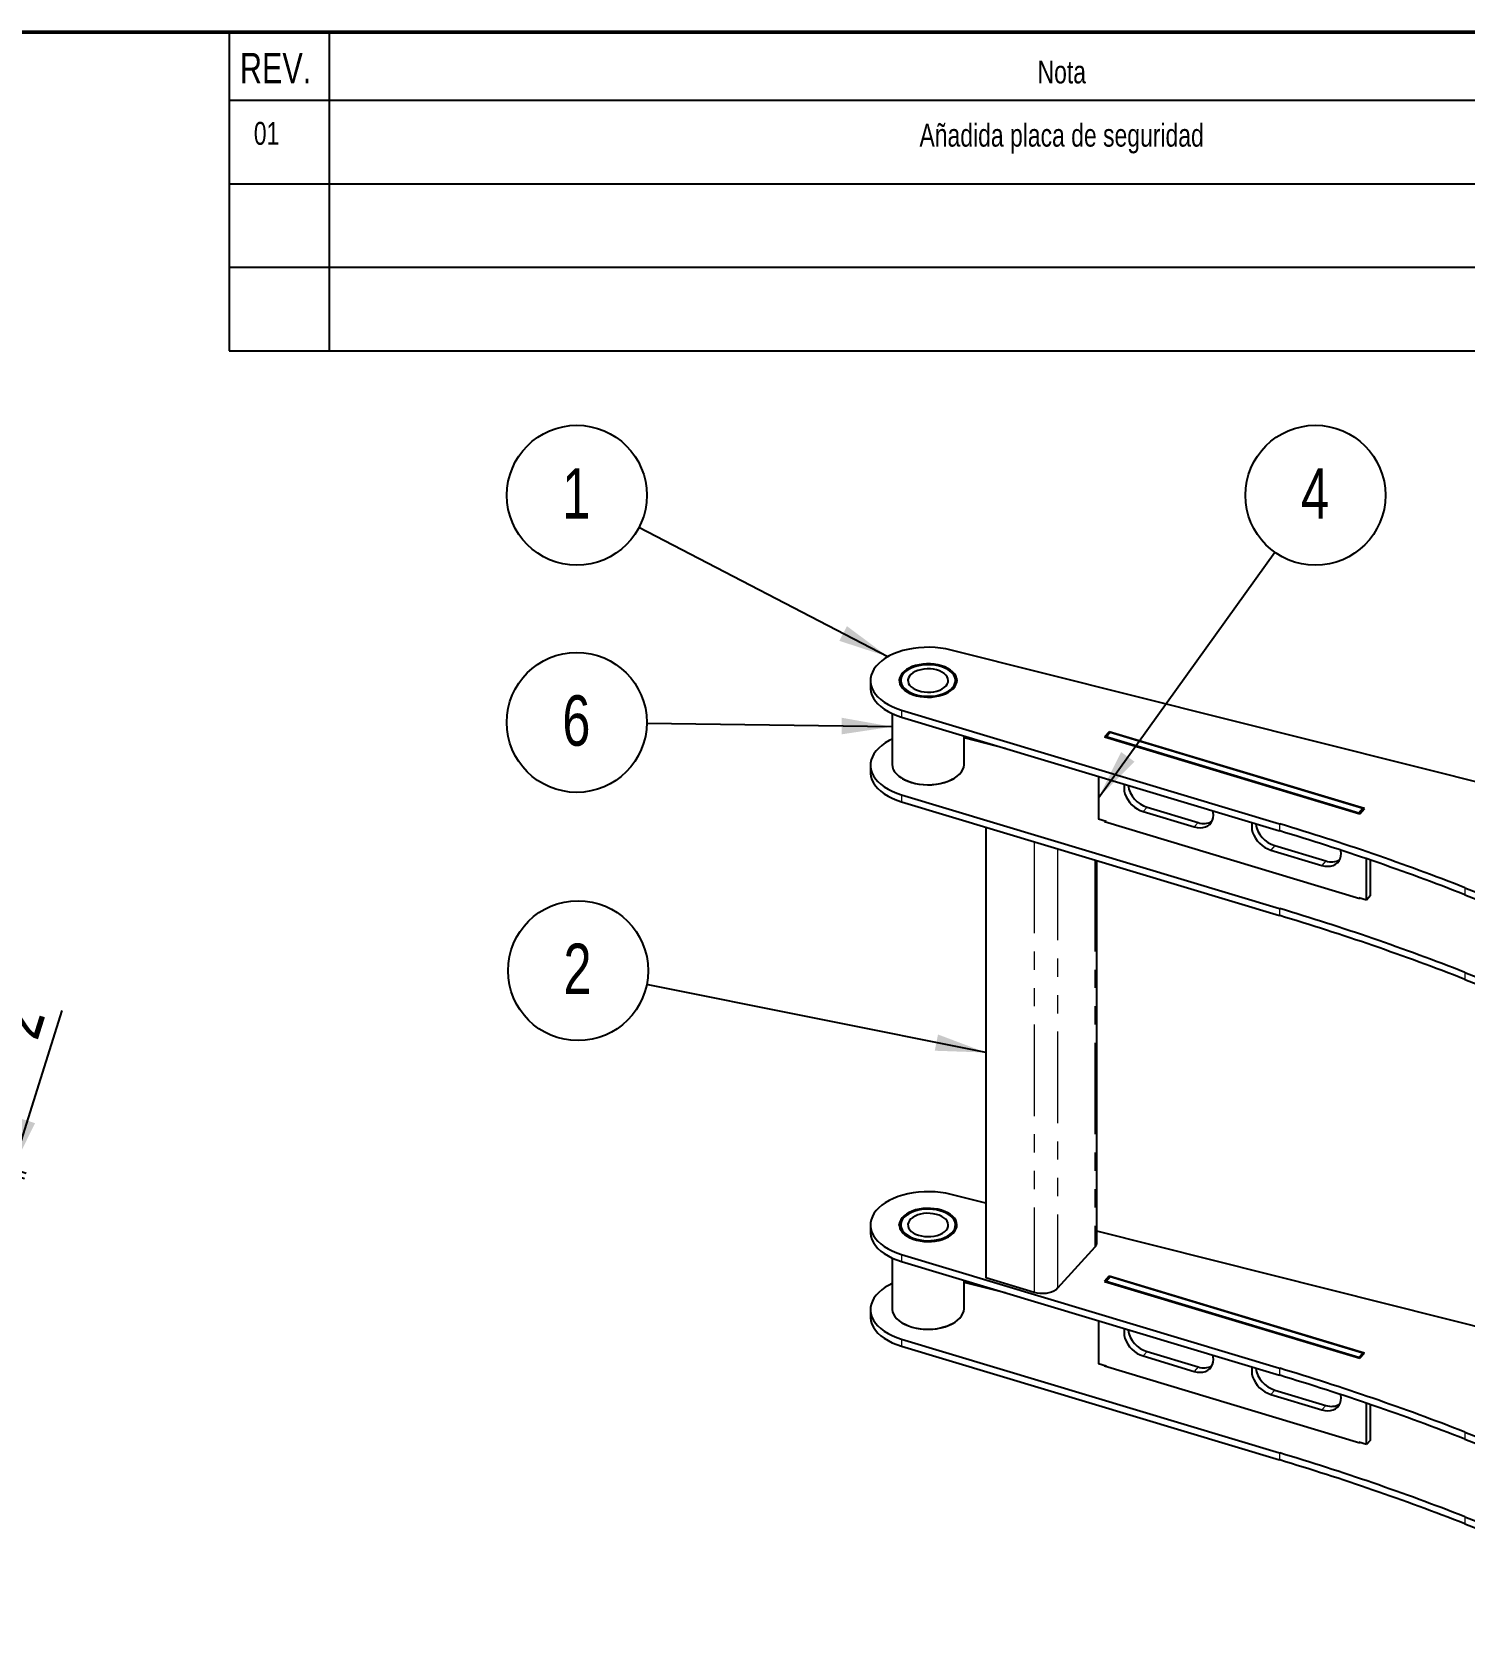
# Model space of a CAD drawing. Header units: millimetres. Extents: x 0 to 1847, y 0 to 674.
# Drawn here: x 394.4 to 493.9, y 304.6 to 416 of the extents above; entities that cross this region are included whole.
import ezdxf

# ---------------------------------------------------------------- set-up
doc = ezdxf.new("R2010")
doc.units = ezdxf.units.MM
doc.linetypes.add('PHANTOM', pattern=[12.7, 6.35, -1.27, 1.27, -1.27, 1.27, -1.27])
doc.layers.add('FORMATO', color=7, linetype='Continuous')
doc.styles.add('SLDTEXTSTYLE0', font='TXT', dxfattribs={"width": 0.75})
doc.dimstyles.new('SLDDIMSTYLE2', dxfattribs={"dimtxt": 0.18, "dimasz": 3.5, "dimexe": 0, "dimexo": 0.0625, "dimgap": 0, "dimtad": 0, "dimtih": 1, "dimtoh": 1, "dimdec": 0, "dimrnd": 1e-09, "dimzin": 0, "dimdsep": 46, "dimtxsty": 'Standard', "dimsah": 1, "dimcen": 0.09, "dimadec": 0, "dimazin": 0, "dimtfac": 3.5, "dimtdec": 0, "dimtofl": 0, "dimtmove": 0, "dimatfit": 3, "dimfxl": 1, "dimfrac": 2, "dimtolj": 1, "dimtzin": 0, "dimarcsym": 0})
doc.dimstyles.new('SLDDIMSTYLE3', dxfattribs={"dimtxt": 3.5, "dimasz": 3.5, "dimexe": 0, "dimexo": 0.0625, "dimgap": 0.875, "dimtad": 1, "dimdec": 1, "dimlfac": 5, "dimrnd": 1e-09, "dimzin": 12, "dimdsep": 46, "dimtxsty": 'SLDTEXTSTYLE0', "dimsah": 1, "dimcen": 0.09, "dimadec": 0, "dimazin": 3, "dimtfac": 1, "dimtdec": 1, "dimtmove": 0, "dimatfit": 0, "dimfxl": 1, "dimfrac": 2, "dimtolj": 1, "dimtzin": 12, "dimarcsym": 0})

# ---------------------------------------------------------------- blocks, each defined once
blk = doc.blocks.new('SW_NOTE_0_8')
at = {"layer": 'FORMATO', "color": 0}
blk.add_circle((2.83, 3.95), 4.86, dxfattribs=at)
at = {"layer": 'FORMATO', "color": 0, "insert": (2.8, 5.83), "char_height": 3.5, "attachment_point": 2, "style": 'SLDTEXTSTYLE0'}
blk.add_mtext('4', dxfattribs=at)
blk = doc.blocks.new('SW_NOTE_0_11')
at = {"layer": 'FORMATO', "color": 0}
blk.add_circle((-4.76, 0.96), 4.86, dxfattribs=at)
at = {"layer": 'FORMATO', "color": 0, "insert": (-4.8, 2.84), "char_height": 3.5, "attachment_point": 2, "style": 'SLDTEXTSTYLE0'}
blk.add_mtext('2', dxfattribs=at)
blk = doc.blocks.new('SW_NOTE_0_12')
at = {"layer": 'FORMATO', "color": 0}
blk.add_circle((-4.31, 2.24), 4.86, dxfattribs=at)
at = {"layer": 'FORMATO', "color": 0, "insert": (-4.35, 4.12), "char_height": 3.5, "attachment_point": 2, "style": 'SLDTEXTSTYLE0'}
blk.add_mtext('1', dxfattribs=at)
blk = doc.blocks.new('SW_NOTE_0_13')
at = {"layer": 'FORMATO', "color": 0}
blk.add_circle((-4.86, 0.07), 4.86, dxfattribs=at)
at = {"layer": 'FORMATO', "color": 0, "insert": (-4.89, 1.95), "char_height": 3.5, "attachment_point": 2, "style": 'SLDTEXTSTYLE0'}
blk.add_mtext('6', dxfattribs=at)
blk = doc.blocks.new('_D_5')
at = {"layer": 'FORMATO', "color": 7, "transparency": 16777216}
for p, q in [((393.01, 337.11), (396.47, 348.1)), ((369.18, 344.19), (393.85, 336.43)), ((383.71, 340.03), (393.97, 336.81)), ((392.89, 336.73), (390.87, 330.3)), ((392.89, 336.73), (393.01, 337.11))]:
    blk.add_line(p, q, dxfattribs=at)
for points in [[(393.01, 337.11), (394.58, 340.28), (393.55, 340.61)], [(392.89, 336.73), (391.33, 333.55), (392.36, 333.22)]]:
    blk.add_solid(points, dxfattribs=at)
at = {"layer": 'FORMATO', "color": 7, "transparency": 16777216, "insert": (391.39, 346.99), "char_height": 3.5, "attachment_point": 1, "rotation": 72.5395, "style": 'SLDTEXTSTYLE0'}
blk.add_mtext('2', dxfattribs=at)

msp = doc.modelspace()

# ---------------------------------------------------------------- linework, layer by layer
at = {"color": 7, "linetype": 'Continuous', "lineweight": 25}
for p, q in [((507.696, 360.684), (458.189, 373.134)), ((455.248, 371.793), (455.177, 371.752)), ((458.006, 371.752), (457.936, 371.793)), ((452.592, 371.017), (452.592, 370.527)), ((454.742, 368.97), (481.005, 361.064)), ((454.092, 368.725), (454.092, 365.22)), ((454.742, 368.48), (481.005, 360.574)), ((459.092, 365.22), (459.092, 367.17)), ((461.965, 366.305), (459.092, 367.028)), ((469.167, 367.46), (468.844, 367.101)), ((468.844, 367.101), (486.578, 361.763)), ((469.233, 367.407), (468.955, 367.1)), ((468.955, 367.068), (468.955, 367.1)), ((486.512, 361.815), (468.955, 367.1)), ((486.901, 362.121), (469.167, 367.46)), ((469.167, 367.335), (469.167, 367.46)), ((486.789, 362.122), (469.233, 367.407)), ((452.592, 365.138), (452.592, 364.648)), ((454.824, 364.199), (454.894, 364.159)), ((458.289, 364.159), (458.36, 364.199)), ((468.423, 364.361), (468.423, 361.381)), ((454.742, 363.091), (481.005, 355.185)), ((454.742, 362.601), (481.005, 354.695)), ((471.804, 362.224), (475.351, 361.156)), ((468.955, 361.221), (468.423, 361.381)), ((468.867, 361.248), (468.844, 361.222)), ((468.844, 361.222), (486.578, 355.884)), ((468.955, 361.188), (468.955, 361.221)), ((471.527, 361.917), (475.074, 360.849)), ((486.789, 362.122), (486.512, 361.815)), ((486.512, 361.815), (486.512, 361.783)), ((486.578, 361.763), (486.901, 362.121)), ((486.789, 362.122), (486.789, 361.997)), ((460.598, 360.838), (460.598, 329.531)), ((480.394, 359.248), (483.941, 358.18)), ((480.671, 359.555), (484.218, 358.487)), ((468.312, 331.998), (468.312, 358.516)), ((487.044, 355.776), (487.044, 358.637)), ((487.321, 356.083), (487.321, 358.542)), ((493.868, 356.63), (513.922, 348.778)), ((487.044, 355.776), (486.512, 355.936)), ((486.512, 355.936), (486.512, 355.904)), ((486.578, 355.884), (486.601, 355.909)), ((487.321, 356.083), (487.044, 355.776)), ((493.868, 356.14), (513.922, 348.288)), ((493.868, 350.751), (513.922, 342.899)), ((493.868, 350.261), (513.922, 342.409)), ((460.598, 334.722), (458.189, 335.328)), ((455.248, 333.987), (455.177, 333.946)), ((458.006, 333.946), (457.936, 333.987)), ((452.592, 333.211), (452.592, 332.721)), ((507.696, 322.878), (468.312, 332.783)), ((454.742, 331.164), (481.005, 323.258)), ((468.176, 331.677), (465.587, 328.811)), ((454.092, 330.919), (454.092, 327.414)), ((454.742, 330.674), (481.005, 322.768)), ((459.092, 327.414), (459.092, 329.365)), ((461.965, 328.5), (459.092, 329.222)), ((463.968, 328.517), (460.598, 329.531)), ((469.167, 329.654), (468.844, 329.295)), ((468.844, 329.295), (486.578, 323.957)), ((469.233, 329.601), (468.955, 329.294)), ((468.955, 329.262), (468.955, 329.294)), ((486.512, 324.009), (468.955, 329.294)), ((486.901, 324.315), (469.167, 329.654)), ((469.167, 329.529), (469.167, 329.654)), ((486.789, 324.316), (469.233, 329.601)), ((452.592, 327.332), (452.592, 326.842)), ((468.423, 326.556), (468.423, 323.575)), ((454.824, 326.394), (454.894, 326.353)), ((458.289, 326.353), (458.36, 326.394)), ((454.742, 325.285), (481.005, 317.379)), ((454.742, 324.795), (481.005, 316.889)), ((471.804, 324.418), (475.351, 323.35)), ((486.789, 324.316), (486.512, 324.009)), ((486.578, 323.957), (486.901, 324.315)), ((486.789, 324.316), (486.789, 324.192)), ((468.955, 323.415), (468.423, 323.575)), ((468.867, 323.442), (468.844, 323.416)), ((468.844, 323.416), (486.578, 318.078)), ((468.955, 323.383), (468.955, 323.415)), ((471.527, 324.111), (475.074, 323.043)), ((486.512, 324.009), (486.512, 323.977)), ((480.394, 321.442), (483.941, 320.374)), ((480.671, 321.749), (484.218, 320.681)), ((487.044, 317.97), (487.044, 320.831)), ((487.321, 318.277), (487.321, 320.736)), ((493.868, 318.824), (513.922, 310.972)), ((487.044, 317.97), (486.512, 318.13)), ((486.512, 318.13), (486.512, 318.098)), ((486.578, 318.078), (486.601, 318.104)), ((487.321, 318.277), (487.044, 317.97)), ((493.868, 318.334), (513.922, 310.483)), ((493.868, 312.945), (513.922, 305.093)), ((493.868, 312.455), (513.922, 304.603))]:
    msp.add_line(p, q, dxfattribs=at)
at = {"color": 8, "linetype": 'PHANTOM', "lineweight": 18}
for p, q in [((454.742, 368.97), (454.742, 368.48)), ((454.742, 363.091), (454.742, 362.601)), ((471.804, 362.224), (471.527, 361.917)), ((475.351, 361.156), (475.074, 360.849)), ((481.005, 361.064), (481.005, 360.574)), ((463.968, 359.824), (463.968, 328.517)), ((465.587, 359.336), (465.587, 328.811)), ((480.671, 359.555), (480.394, 359.248)), ((468.176, 358.557), (468.176, 331.677)), ((484.218, 358.487), (483.941, 358.18)), ((493.868, 356.63), (493.868, 356.14)), ((481.005, 355.185), (481.005, 354.695)), ((493.868, 350.751), (493.868, 350.261)), ((454.742, 331.164), (454.742, 330.674)), ((454.742, 325.285), (454.742, 324.795)), ((471.804, 324.418), (471.527, 324.111)), ((475.351, 323.35), (475.074, 323.043)), ((481.005, 323.258), (481.005, 322.768)), ((480.671, 321.749), (480.394, 321.442)), ((484.218, 320.681), (483.941, 320.374)), ((493.868, 318.824), (493.868, 318.334)), ((481.005, 317.379), (481.005, 316.889)), ((493.868, 312.945), (493.868, 312.455))]:
    msp.add_line(p, q, dxfattribs=at)
at = {"color": 7, "linetype": 'Continuous', "lineweight": 25, "flags": 128}
for points in [[(458.189, 373.134), (457.831, 373.213), (457.46, 373.271), (457.082, 373.309), (456.699, 373.325), (456.316, 373.321), (455.934, 373.295), (455.559, 373.248), (455.194, 373.181), (454.841, 373.093), (454.504, 372.987), (454.187, 372.862), (453.891, 372.721), (453.621, 372.563), (453.378, 372.392), (453.165, 372.208), (452.983, 372.013), (452.834, 371.808), (452.72, 371.597), (452.641, 371.38), (452.599, 371.16), (452.594, 370.938), (452.626, 370.717), (452.694, 370.499), (452.798, 370.286), (452.937, 370.079), (453.109, 369.881), (453.314, 369.694), (453.548, 369.519), (453.811, 369.357), (454.1, 369.211), (454.411, 369.081), (454.742, 368.97)], [(458.006, 370.201), (458.182, 370.317), (458.329, 370.445), (458.446, 370.584), (458.529, 370.731), (458.578, 370.882), (458.592, 371.036), (458.569, 371.19), (458.512, 371.341), (458.42, 371.486), (458.295, 371.622), (458.14, 371.748), (457.958, 371.86), (457.751, 371.958), (457.524, 372.039), (457.279, 372.101), (457.023, 372.145), (456.759, 372.168), (456.492, 372.17), (456.226, 372.152), (455.967, 372.114), (455.72, 372.056), (455.488, 371.98), (455.275, 371.886), (455.086, 371.777), (454.924, 371.655), (454.792, 371.521), (454.692, 371.378), (454.626, 371.228), (454.594, 371.075), (454.599, 370.921), (454.639, 370.768), (454.714, 370.62), (454.822, 370.479), (454.962, 370.348), (455.131, 370.228), (455.326, 370.123), (455.544, 370.034), (455.78, 369.962), (456.031, 369.909), (456.292, 369.876), (456.558, 369.863), (456.825, 369.87), (457.088, 369.899), (457.342, 369.947), (457.582, 370.014), (457.805, 370.099), (458.006, 370.201)], [(457.136, 369.966), (457.379, 370.019), (457.607, 370.09), (457.816, 370.179), (458.003, 370.283), (458.163, 370.4), (458.294, 370.53), (458.393, 370.668), (458.459, 370.813), (458.489, 370.961), (458.485, 371.111), (458.445, 371.259), (458.371, 371.402), (458.263, 371.539), (458.125, 371.665), (457.958, 371.78), (457.765, 371.88), (457.551, 371.964), (457.318, 372.031), (457.073, 372.078), (456.818, 372.106), (456.559, 372.114), (456.3, 372.101), (456.047, 372.068), (455.805, 372.015), (455.577, 371.944), (455.367, 371.856), (455.181, 371.752), (455.021, 371.634), (454.89, 371.505), (454.791, 371.366), (454.725, 371.222), (454.694, 371.073), (454.699, 370.923), (454.739, 370.775), (454.813, 370.632), (454.92, 370.496), (455.059, 370.369), (455.226, 370.255), (455.419, 370.154), (455.633, 370.07), (455.865, 370.004), (456.111, 369.956), (456.366, 369.928), (456.625, 369.92), (456.883, 369.933), (457.136, 369.966)], [(456.993, 370.243), (457.203, 370.29), (457.397, 370.356), (457.57, 370.439), (457.718, 370.537), (457.837, 370.648), (457.924, 370.768), (457.976, 370.894), (457.992, 371.024), (457.972, 371.154), (457.916, 371.28), (457.826, 371.399), (457.704, 371.508), (457.553, 371.605), (457.377, 371.686), (457.181, 371.75), (456.97, 371.795), (456.749, 371.82), (456.523, 371.824), (456.3, 371.808), (456.084, 371.77), (455.881, 371.714), (455.697, 371.639), (455.536, 371.548), (455.402, 371.443), (455.299, 371.328), (455.23, 371.204), (455.195, 371.075), (455.197, 370.945), (455.235, 370.817), (455.309, 370.694), (455.415, 370.579), (455.552, 370.476), (455.716, 370.387), (455.902, 370.314), (456.107, 370.259), (456.324, 370.224), (456.548, 370.209), (456.773, 370.216), (456.993, 370.243)], [(458.006, 371.752), (458.089, 371.701), (458.252, 371.579), (458.386, 371.446), (458.488, 371.303), (458.556, 371.154), (458.589, 371.001), (458.591, 370.976)], [(452.592, 370.527), (452.594, 370.448), (452.626, 370.227), (452.694, 370.009), (452.798, 369.796), (452.937, 369.589), (453.109, 369.392), (453.314, 369.204), (453.548, 369.029), (453.811, 368.867), (454.1, 368.721), (454.411, 368.591), (454.742, 368.48)], [(454.092, 366.941), (453.891, 366.842), (453.621, 366.684), (453.378, 366.513), (453.165, 366.329), (452.983, 366.134), (452.834, 365.929), (452.72, 365.718), (452.641, 365.501), (452.599, 365.281), (452.594, 365.059), (452.626, 364.838), (452.694, 364.62), (452.798, 364.407), (452.937, 364.2), (453.109, 364.002), (453.314, 363.815), (453.548, 363.64), (453.811, 363.478), (454.1, 363.332), (454.411, 363.202), (454.742, 363.091)], [(452.592, 364.648), (452.594, 364.569), (452.626, 364.348), (452.694, 364.13), (452.798, 363.917), (452.937, 363.71), (453.109, 363.512), (453.314, 363.325), (453.548, 363.15), (453.811, 362.988), (454.1, 362.842), (454.411, 362.712), (454.742, 362.601)], [(454.092, 365.22), (454.093, 365.185), (454.117, 365.015), (454.176, 364.847), (454.27, 364.685), (454.396, 364.53), (454.552, 364.385), (454.737, 364.252), (454.949, 364.132), (455.183, 364.027), (455.437, 363.94), (455.708, 363.87), (455.991, 363.819), (456.282, 363.788), (456.577, 363.777), (456.873, 363.786), (457.165, 363.815), (457.449, 363.864), (457.72, 363.932), (457.976, 364.018), (458.213, 364.121), (458.427, 364.239), (458.615, 364.372), (458.774, 364.516), (458.903, 364.67), (459, 364.831), (459.062, 364.998), (459.09, 365.169), (459.092, 365.22)], [(458.289, 364.159), (458.178, 364.098), (457.944, 363.993), (457.69, 363.906), (457.42, 363.838), (457.137, 363.789), (456.845, 363.76), (456.55, 363.753), (456.255, 363.766), (455.966, 363.801), (455.686, 363.855), (455.42, 363.929), (455.171, 364.021), (454.944, 364.131), (454.894, 364.159)], [(470.234, 363.817), (470.213, 363.729), (470.197, 363.542), (470.213, 363.345), (470.262, 363.144), (470.342, 362.942), (470.451, 362.746), (470.586, 362.559), (470.745, 362.386), (470.923, 362.232), (471.116, 362.1), (471.319, 361.994), (471.527, 361.917)], [(475.074, 360.849), (475.282, 360.802), (475.485, 360.785), (475.677, 360.801), (475.855, 360.848), (476.014, 360.925), (476.15, 361.03), (476.259, 361.161), (476.339, 361.315), (476.387, 361.487), (476.404, 361.674), (476.387, 361.87), (476.367, 361.97)], [(479.1, 361.147), (479.08, 361.059), (479.064, 360.873), (479.08, 360.676), (479.129, 360.475), (479.209, 360.273), (479.318, 360.076), (479.453, 359.889), (479.612, 359.717), (479.79, 359.563), (479.983, 359.431), (480.186, 359.325), (480.394, 359.248)], [(483.941, 358.18), (484.149, 358.132), (484.352, 358.116), (484.544, 358.132), (484.722, 358.179), (484.881, 358.256), (485.017, 358.361), (485.126, 358.492), (485.206, 358.645), (485.254, 358.818), (485.271, 359.004), (485.254, 359.201), (485.248, 359.239)], [(458.189, 335.328), (457.831, 335.407), (457.46, 335.465), (457.082, 335.503), (456.699, 335.52), (456.316, 335.515), (455.934, 335.489), (455.559, 335.442), (455.194, 335.375), (454.841, 335.287), (454.504, 335.181), (454.187, 335.056), (453.891, 334.915), (453.621, 334.758), (453.378, 334.586), (453.165, 334.402), (452.983, 334.207), (452.834, 334.003), (452.72, 333.791), (452.641, 333.574), (452.599, 333.354), (452.594, 333.132), (452.626, 332.912), (452.694, 332.693), (452.798, 332.48), (452.937, 332.274), (453.109, 332.076), (453.314, 331.888), (453.548, 331.713), (453.811, 331.551), (454.1, 331.405), (454.411, 331.276), (454.742, 331.164)], [(458.006, 332.395), (458.182, 332.511), (458.329, 332.64), (458.446, 332.778), (458.529, 332.925), (458.578, 333.077), (458.592, 333.231), (458.569, 333.384), (458.512, 333.535), (458.42, 333.68), (458.295, 333.816), (458.14, 333.942), (457.958, 334.055), (457.751, 334.152), (457.524, 334.233), (457.279, 334.296), (457.023, 334.339), (456.759, 334.362), (456.492, 334.364), (456.226, 334.346), (455.967, 334.308), (455.72, 334.25), (455.488, 334.174), (455.275, 334.08), (455.086, 333.971), (454.924, 333.849), (454.792, 333.715), (454.692, 333.572), (454.626, 333.422), (454.594, 333.269), (454.599, 333.115), (454.639, 332.962), (454.714, 332.814), (454.822, 332.673), (454.962, 332.542), (455.131, 332.423), (455.326, 332.317), (455.544, 332.228), (455.78, 332.156), (456.031, 332.103), (456.292, 332.07), (456.558, 332.057), (456.825, 332.065), (457.088, 332.093), (457.342, 332.141), (457.582, 332.208), (457.805, 332.293), (458.006, 332.395)], [(454.593, 333.17), (454.594, 333.188), (454.626, 333.341), (454.692, 333.49), (454.792, 333.633), (454.924, 333.767), (455.086, 333.89), (455.177, 333.946)], [(457.935, 332.436), (458.106, 332.549), (458.248, 332.674), (458.359, 332.809), (458.438, 332.952), (458.482, 333.099), (458.491, 333.249), (458.464, 333.398), (458.403, 333.543), (458.308, 333.682), (458.181, 333.813), (458.024, 333.932), (457.841, 334.038), (457.634, 334.128), (457.408, 334.202), (457.167, 334.257), (456.915, 334.292), (456.657, 334.308), (456.398, 334.302), (456.142, 334.277), (455.895, 334.232), (455.661, 334.167), (455.444, 334.085), (455.248, 333.987), (455.078, 333.874), (454.936, 333.749), (454.824, 333.614), (454.746, 333.471), (454.702, 333.323), (454.693, 333.174), (454.719, 333.025), (454.781, 332.88), (454.876, 332.74), (455.003, 332.61), (455.16, 332.49), (455.343, 332.385), (455.55, 332.294), (455.776, 332.221), (456.017, 332.166), (456.269, 332.13), (456.527, 332.115), (456.786, 332.12), (457.042, 332.146), (457.289, 332.191), (457.523, 332.255), (457.74, 332.337), (457.935, 332.436)], [(457.582, 332.64), (457.728, 332.739), (457.844, 332.85), (457.928, 332.971), (457.978, 333.098), (457.992, 333.228), (457.969, 333.357), (457.911, 333.483), (457.818, 333.601), (457.694, 333.71), (457.541, 333.805), (457.364, 333.886), (457.166, 333.948), (456.954, 333.992), (456.733, 334.015), (456.507, 334.018), (456.284, 334), (456.069, 333.961), (455.868, 333.903), (455.685, 333.827), (455.525, 333.735), (455.394, 333.629), (455.293, 333.513), (455.226, 333.389), (455.194, 333.26), (455.199, 333.13), (455.24, 333.002), (455.315, 332.88), (455.424, 332.766), (455.563, 332.663), (455.728, 332.575), (455.916, 332.503), (456.122, 332.45), (456.339, 332.416), (456.564, 332.403), (456.789, 332.411), (457.008, 332.44), (457.217, 332.488), (457.41, 332.556), (457.582, 332.64)], [(452.592, 332.721), (452.594, 332.642), (452.626, 332.422), (452.694, 332.204), (452.798, 331.99), (452.937, 331.784), (453.109, 331.586), (453.314, 331.398), (453.548, 331.223), (453.811, 331.061), (454.1, 330.915), (454.411, 330.786), (454.742, 330.674)], [(454.092, 329.135), (453.891, 329.036), (453.621, 328.879), (453.378, 328.707), (453.165, 328.523), (452.983, 328.328), (452.834, 328.124), (452.72, 327.912), (452.641, 327.695), (452.599, 327.475), (452.594, 327.253), (452.626, 327.032), (452.694, 326.814), (452.798, 326.601), (452.937, 326.394), (453.109, 326.197), (453.314, 326.009), (453.548, 325.834), (453.811, 325.672), (454.1, 325.526), (454.411, 325.396), (454.742, 325.285)], [(465.587, 328.811), (465.474, 328.709), (465.333, 328.62), (465.167, 328.547), (464.981, 328.491), (464.782, 328.455), (464.574, 328.439), (464.365, 328.444), (464.161, 328.471), (463.968, 328.517)], [(452.592, 326.842), (452.594, 326.763), (452.626, 326.542), (452.694, 326.324), (452.798, 326.111), (452.937, 325.905), (453.109, 325.707), (453.314, 325.519), (453.548, 325.344), (453.811, 325.182), (454.1, 325.036), (454.411, 324.907), (454.742, 324.795)], [(454.092, 327.414), (454.094, 327.35), (454.125, 327.18), (454.19, 327.013), (454.289, 326.852), (454.421, 326.698), (454.582, 326.555), (454.772, 326.424), (454.988, 326.307), (455.226, 326.205), (455.483, 326.12), (455.756, 326.054), (456.041, 326.006), (456.333, 325.978), (456.629, 325.971), (456.924, 325.983), (457.215, 326.016), (457.497, 326.069), (457.766, 326.14), (458.019, 326.229), (458.252, 326.335), (458.461, 326.456), (458.644, 326.59), (458.799, 326.736), (458.922, 326.891), (459.013, 327.054), (459.07, 327.222), (459.092, 327.393), (459.092, 327.414)], [(458.289, 326.353), (458.181, 326.294), (457.948, 326.189), (457.695, 326.102), (457.424, 326.033), (457.141, 325.984), (456.85, 325.955), (456.555, 325.947), (456.26, 325.96), (455.971, 325.994), (455.69, 326.048), (455.424, 326.122), (455.175, 326.214), (454.948, 326.323), (454.894, 326.353)], [(470.234, 326.011), (470.213, 325.923), (470.197, 325.736), (470.213, 325.54), (470.262, 325.338), (470.342, 325.136), (470.451, 324.94), (470.586, 324.753), (470.745, 324.58), (470.923, 324.426), (471.116, 324.295), (471.319, 324.189), (471.527, 324.111)], [(475.074, 323.043), (475.282, 322.996), (475.485, 322.979), (475.677, 322.995), (475.855, 323.042), (476.014, 323.119), (476.15, 323.224), (476.259, 323.355), (476.339, 323.509), (476.387, 323.681), (476.404, 323.868), (476.387, 324.064), (476.367, 324.164)], [(479.1, 323.342), (479.08, 323.254), (479.064, 323.067), (479.08, 322.87), (479.129, 322.669), (479.209, 322.467), (479.318, 322.271), (479.453, 322.084), (479.612, 321.911), (479.79, 321.757), (479.983, 321.625), (480.186, 321.519), (480.394, 321.442)], [(483.941, 320.374), (484.149, 320.327), (484.352, 320.31), (484.544, 320.326), (484.722, 320.373), (484.881, 320.45), (485.017, 320.555), (485.126, 320.686), (485.206, 320.84), (485.254, 321.012), (485.271, 321.199), (485.254, 321.395), (485.248, 321.433)]]:
    msp.add_lwpolyline(points, dxfattribs=at)
at = {"color": 7, "linetype": 'Continuous', "lineweight": 25}
for centre, radius, start, end in [((455.616, 370.813), 1.036, 115.06412, 170.93932), ((472.332, 364.022), 1.874, 188.56528, 253.64575), ((475.738, 362.214), 1.126, 249.87929, 300.20995), ((481.199, 361.353), 1.874, 188.56528, 253.64575), ((432.545, 199.609), 168.571, 68.66708, 73.29289), ((432.545, 199.119), 168.571, 68.66708, 73.29289), ((484.605, 359.544), 1.126, 249.87929, 300.20995), ((432.545, 193.73), 168.571, 68.66708, 73.29289), ((432.545, 193.24), 168.571, 68.66708, 73.29289), ((457.564, 333.005), 1.039, 9.15286, 64.8437), ((467.836, 332.011), 0.476, 315.55113, 358.44554), ((472.332, 326.216), 1.874, 188.56528, 253.64575), ((475.738, 324.408), 1.126, 249.87929, 300.20995), ((481.199, 323.547), 1.874, 188.56528, 253.64575), ((432.545, 161.803), 168.571, 68.66708, 73.29289), ((432.545, 161.313), 168.571, 68.66708, 73.29289), ((484.605, 321.739), 1.126, 249.87929, 300.20995), ((432.545, 155.924), 168.571, 68.66708, 73.29289), ((432.545, 155.434), 168.571, 68.66708, 73.29289)]:
    msp.add_arc(centre, radius, start, end, dxfattribs=at)
at = {"layer": 'FORMATO', "color": 7, "lineweight": 50}
msp.add_line((587.968, 416.047), (17.784, 416.047), dxfattribs=at)
at = {"layer": 'FORMATO'}
for p, q in [((408.06, 416.047), (587.968, 416.047)), ((408.06, 416.047), (408.06, 393.912)), ((415.002, 416.047), (415.002, 393.912)), ((408.06, 411.312), (587.968, 411.312)), ((408.06, 405.512), (587.968, 405.512)), ((408.06, 399.712), (587.968, 399.712)), ((408.06, 393.912), (587.968, 393.912))]:
    msp.add_line(p, q, dxfattribs=at)

# ---------------------------------------------------------------- block references
at = {"layer": 'FORMATO', "color": 7}
for name, p in [('SW_NOTE_0_12', (436.51, 381.644)), ('SW_NOTE_0_8', (480.66, 379.934)), ('SW_NOTE_0_11', (437.048, 349.909))]:
    msp.add_blockref(name, p, dxfattribs=at)
at = {"layer": 'FORMATO'}
msp.add_blockref('SW_NOTE_0_13', (437.056, 368.04), dxfattribs=at)

# ---------------------------------------------------------------- texts
at = {"layer": 'FORMATO', "style": 'SLDTEXTSTYLE0'}
for s, insert, char_height, attachment_point in [('REV.', (408.804, 414.599), 2.1167, 1), ('Nota', (464.193, 414.072), 1.5875, 1), ('01', (410.654, 409.81), 1.5875, 2), ('Añadida placa de seguridad', (465.864, 409.68), 1.5875, 2)]:
    msp.add_mtext(s, dxfattribs=dict(at, insert=insert, char_height=char_height, attachment_point=attachment_point))

# ---------------------------------------------------------------- dimensions: what is measured, and where the dimension line sits
at = {"layer": 'FORMATO', "color": 7}
dim = msp.add_linear_dim(base=(393.012, 337.107), p1=(368.222, 344.485), p2=(382.76, 340.331), angle=72.53951, dimstyle='SLDDIMSTYLE3', dxfattribs=at)
dim.commit()
dim.dimension.update_dxf_attribs({"geometry": '_D_5', "text_midpoint": (396.082, 346.866), "dimtype": 160})

# ---------------------------------------------------------------- leaders
for points in [[(453.8, 372.671), (436.51, 381.644)], [(468.423, 362.871), (480.66, 379.934)], [(460.598, 345.185), (437.048, 349.909)]]:
    msp.add_leader(points, dimstyle='SLDDIMSTYLE2', dxfattribs=at)
at = {"layer": 'FORMATO'}
msp.add_leader([(454.092, 367.809), (437.056, 368.04)], dimstyle='SLDDIMSTYLE2', dxfattribs=at)

doc.saveas('drawing.dxf')
